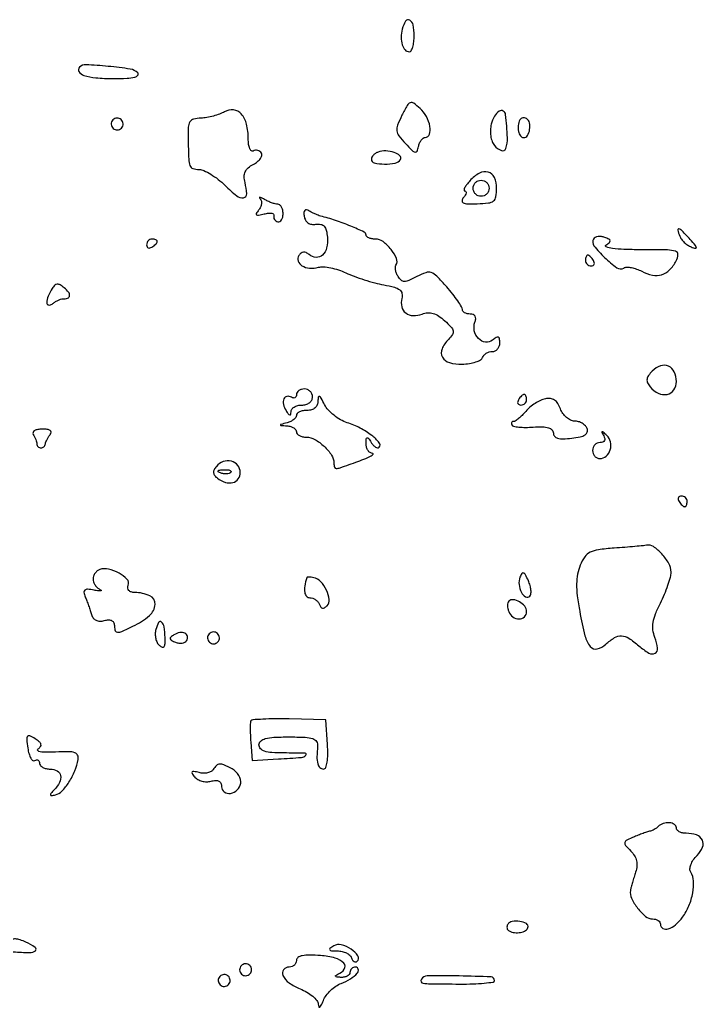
# Model space of a CAD drawing. Extents: x 0 to 5034, y 0 to 2560.
# Drawn here: x 3525.3 to 3653, y 546.5 to 731 of the extents above; entities that cross this region are included whole.
import ezdxf

# ---------------------------------------------------------------- set-up
doc = ezdxf.new("R2010")
doc.units = 0

msp = doc.modelspace()

# ---------------------------------------------------------------- linework, layer by layer
for points in [[(3596.779388, 729.25, 0.058665), (3596.567267, 727.706463, 0.079433), (3596.762239, 726.31446, 0.107295), (3597.302959, 725.351099, 0.214596), (3598.083333, 725, 0.267983), (3598.436284, 725.203806, 0.056792), (3598.730729, 725.88125, 0.045237), (3598.93342, 726.850586, 0.028938), (3599, 728, 0.046174), (3598.814778, 730.001436, 0.221923), (3598.16563, 730.908169, 0.402306), (3597.4037, 730.71176, 0.07508)], [(3536.444769, 722.111435, 0.359934), (3536.366955, 721.289623, 0.164332), (3537.287609, 720.59198, 0.059877), (3539.501637, 720.136043, 0.020873), (3542.759017, 720, 0.01007), (3545.337262, 720.051933, 0.046544), (3546.814306, 720.25, 0.168943), (3547.36943, 720.598846, 0.382243), (3547.344185, 721.055815, 0.160451), (3545.946209, 721.761036, 0.013118), (3541.828075, 722.269232, 0.011496), (3537.653932, 722.576833, 0.212088)], [(3563.567913, 713.805907, -0.040738), (3562.648675, 713.373508, -0.02286), (3561.473272, 712.993705, -0.022683), (3560.242995, 712.716698, -0.034147), (3559.150363, 712.598409, 0.053447), (3557.78942, 712.39778, 0.192265), (3557.095278, 711.888419, 0.127109), (3556.780864, 710.889675, 0.018647), (3556.749117, 708.75, 0.004384), (3556.868165, 704.938356, 0.076193), (3557.104682, 703.722213, 0.232287), (3557.662111, 703.18154, 0.078576), (3558.810162, 703, -0.107654), (3559.709001, 702.804203, -0.030288), (3560.983224, 702.125329, -0.029041), (3562.366961, 701.162021, -0.026982), (3563.66589, 700.022395, 0.024687), (3565.859372, 698.080049, 0.207987), (3567.105015, 697.741657, 0.383965), (3567.698224, 698.456446, 0.051396), (3567.394006, 700.566293, -0.058299), (3567.247881, 701.688899, -0.110343), (3567.434318, 702.57743, -0.108517), (3567.984282, 703.31177, -0.055156), (3568.940222, 703.968008, 0.04545), (3569.706373, 704.472415, 0.06792), (3570.259102, 705.051525, 0.091317), (3570.525675, 705.611454, 0.20682), (3570.45891, 706.066485, 0.095306), (3570.160061, 706.391414, 0.096989), (3569.763751, 706.579818, 0.098773), (3569.331783, 706.602945, 0.1029), (3568.930902, 706.457295, -0.319732), (3568.578509, 706.480355, -0.125863), (3568.273452, 706.893411, -0.065472), (3568.06592, 707.689689, -0.03106), (3568, 708.749853, 0.058588), (3567.678684, 711.482617, 0.122012), (3566.700521, 713.375766, 0.183787), (3565.25078, 714.144482, 0.162699)], [(3596.714908, 713.130339, 0.02249), (3595.904408, 711.30447, 0.123924), (3595.769968, 710.244881, 0.131562), (3596.157644, 709.279896, 0.026605), (3597.353575, 707.850856, 0.010507), (3598.601966, 706.566085, 0.138767), (3599.176067, 706.250232, 0.35942), (3599.550774, 706.437229, 0.056955), (3599.815721, 707.281631, -0.049247), (3600.010941, 707.93902, -0.061253), (3600.321649, 708.495229, -0.073416), (3600.694295, 708.873158, -0.162885), (3601.073324, 709, 0.330339), (3601.851364, 709.576997, 0.118563), (3601.937075, 711.038958, 0.079507), (3601.288423, 712.89541, 0.085308), (3600.103729, 714.406126, 0.028065), (3598.910436, 715.370009, 0.250924), (3598.264631, 715.455516, 0.175556), (3597.69181, 714.965517, 0.013215)], [(3613.407385, 711.487014, 0.05067), (3613.248225, 710.394398, 0.047857), (3613.307003, 709.270386, 0.050845), (3613.565254, 708.256828, 0.085617), (3614.00164, 707.498024, 0.119976), (3615.287506, 706.542117, 0.429979), (3616.124393, 706.907559, 0.100209), (3616.427072, 708.949319, 0.013831), (3616.081242, 713.25, 0.240848), (3615.639601, 713.923213, 0.282263), (3614.887625, 713.898612, 0.117696), (3613.995, 712.947272, 0.068443)], [(3542.552786, 712.08541, 0.099038), (3542.401684, 711.679226, 0.097945), (3542.417584, 711.244476, 0.097945), (3542.597789, 710.848514, 0.099038), (3542.91459, 710.552786, 0.099038), (3543.320774, 710.401684, 0.097945), (3543.755524, 710.417584, 0.097945), (3544.151486, 710.597789, 0.099038), (3544.447214, 710.91459, 0.099038), (3544.598316, 711.320774, 0.097945), (3544.582416, 711.755524, 0.097945), (3544.402211, 712.151486, 0.099038), (3544.08541, 712.447214, 0.099038), (3543.679226, 712.598316, 0.097945), (3543.244476, 712.582416, 0.097945), (3542.848514, 712.402211, 0.099038)], [(3618.754232, 712.266312, 0.084697), (3618.436116, 711.221291, 0.082939), (3618.479003, 710.121909, 0.104464), (3618.84371, 709.288862, 0.234312), (3619.437328, 708.972506, 0.26629), (3620.162879, 709.360605, 0.1021), (3620.575922, 710.472687, 0.093314), (3620.533019, 711.735512, 0.201974), (3619.980032, 712.512341, 0.086456), (3619.629461, 712.652808, 0.102024), (3619.272696, 712.654687, 0.11056), (3618.965717, 712.518222, 0.11748)], [(3592.25, 706.25391, 0.061344), (3591.772056, 706.024745, 0.062449), (3591.367188, 705.687607, 0.068844), (3591.092785, 705.298504, 0.119755), (3591, 704.916667, 0.352417), (3591.55204, 704.230721, 0.052523), (3593.443195, 704.020817, 0.049887), (3595.45357, 704.210556, 0.208815), (3596.429736, 704.88631, 0.36694), (3596.32367, 705.589069, 0.100691), (3595.271434, 706.187248, 0.070479), (3593.70123, 706.465673, 0.090076)], [(3609.41114, 700.901811, 0.021231), (3608.804216, 700.171085, 0.047548), (3608.423973, 699.558657, 0.100232), (3608.317434, 699.159467, 0.432199), (3608.467457, 699, -0.260962), (3608.667127, 698.888172, -0.191178), (3608.711466, 698.632812, -0.086735), (3608.551228, 698.230358, -0.035334), (3608.206413, 697.75, 0.134244), (3607.94243, 697.168789, 0.340286), (3608.149975, 696.785738, 0.098974), (3608.978535, 696.59962, 0.013123), (3610.783969, 696.604295, 0.020637), (3612.878059, 696.751336, 0.142604), (3613.818741, 697.143151, 0.185446), (3614.272949, 697.925334, 0.039865), (3614.4, 699.516304, 0.102744), (3613.984339, 701.517757, 0.226342), (3612.834004, 702.518719, 0.197713), (3611.194106, 702.321818, 0.081516)], [(3613, 699.5, -0.099038), (3612.885486, 698.927543, -0.097945), (3612.559375, 698.440625, -0.097945), (3612.072457, 698.114514, -0.099038), (3611.5, 698, -0.099038), (3610.927543, 698.114514, -0.097945), (3610.440625, 698.440625, -0.097945), (3610.114514, 698.927543, -0.099038), (3610, 699.5, -0.099038), (3610.114514, 700.072457, -0.097945), (3610.440625, 700.559375, -0.097945), (3610.927543, 700.885486, -0.099038), (3611.5, 701, -0.099038), (3612.072457, 700.885486, -0.097945), (3612.559375, 700.559375, -0.097945), (3612.885486, 700.072457, -0.099038)], [(3570.241324, 697.502335, -0.137347), (3570.445099, 697.094211, -0.084348), (3570.456895, 696.553294, -0.07317), (3570.279627, 695.964789, -0.063604), (3569.934173, 695.420684, 0.035944), (3569.497102, 694.809582, 0.400292), (3569.554727, 694.542509, 0.200736), (3569.934909, 694.465218, 0.015035), (3570.985439, 694.706443, -0.034328), (3571.770864, 694.855174, -0.074745), (3572.382432, 694.836397, -0.147768), (3572.722646, 694.662156, -0.289129), (3572.79259, 694.377769, 0.112839), (3572.758135, 694.023774, 0.108554), (3572.879698, 693.684407, 0.102285), (3573.140522, 693.412223, 0.089707), (3573.5, 693.25, 0.18325), (3573.880178, 693.294877, 0.12637), (3574.20625, 693.5875, 0.090951), (3574.426346, 694.098644, 0.056359), (3574.5, 694.75, 0.055116), (3574.425857, 695.420558, 0.073924), (3574.20625, 695.990436, 0.092634), (3573.88161, 696.37575, 0.169239), (3573.5, 696.515313, -0.060784), (3573.012617, 696.582372, -0.022768), (3572.353125, 696.789037, -0.022159), (3571.647685, 697.081917, -0.025041), (3571, 697.425638, 0.014691), (3570.45742, 697.728132, 0.094898), (3570.158389, 697.81736, 0.570245), (3570.094967, 697.731291, 0.083847)], [(3578.441648, 694.254763, 0.090048), (3578.685137, 693.544122, 0.1174), (3579.148928, 693.039678, 0.110759), (3579.813095, 692.779769, 0.073759), (3580.63364, 692.77555, -0.081279), (3581.564863, 692.756838, -0.167987), (3582.1905, 692.402633, -0.124552), (3582.58001, 691.645128, -0.036151), (3582.784158, 690.337274, -0.077929), (3582.641012, 688.379015, -0.147043), (3581.860158, 687.016824, -0.208749), (3580.673344, 686.588022, -0.158264), (3579.372566, 687.105761, 0.061344), (3578.80222, 687.471487, 0.134765), (3578.296467, 687.563381, 0.150346), (3577.851242, 687.382118, 0.083224), (3577.460912, 686.936755, 0.220321), (3577.337154, 685.909194, 0.180509), (3578.031854, 685.034171, 0.117839), (3579.440946, 684.585898, 0.082483), (3581.107043, 684.738243, -0.083526), (3582.055539, 684.82299, -0.030525), (3583.394543, 684.636226, -0.029242), (3584.862188, 684.248808, -0.03094), (3586.246345, 683.698501, 0.021478), (3587.76845, 683.059761, 0.011977), (3589.67031, 682.407432, 0.011931), (3591.62908, 681.838644, 0.018919), (3593.333435, 681.455882, -0.01931), (3595.299282, 681.012781, -0.097585), (3596.304845, 680.520993, -0.185375), (3596.718562, 679.853404, -0.111454), (3596.686669, 678.909824, 0.121991), (3596.666398, 677.350014, 0.174345), (3597.412288, 676.199049, 0.157784), (3598.790656, 675.715221, 0.097275), (3600.5, 676.007497, -0.077787), (3601.532826, 676.22551, -0.085662), (3602.547141, 676.10512, -0.073015), (3603.586282, 675.622478, -0.040022), (3604.696951, 674.759435, -0.019873), (3605.90307, 673.565479, -0.139292), (3606.276986, 672.83647, -0.199992), (3606.141033, 672.157628, -0.048279), (3605.397002, 671.254145, 0.095169), (3604.197889, 669.484872, 0.232595), (3604.276317, 667.954342, 0.201346), (3605.587876, 666.925552, 0.074457), (3607.967017, 666.640756, 0.0303), (3609.314382, 666.762459, 0.040197), (3610.512086, 667.044173, 0.045245), (3611.417814, 667.429022, 0.191497), (3611.790414, 667.871241, -0.101876), (3612.04022, 668.302718, -0.070383), (3612.472288, 668.668427, -0.066952), (3613.013662, 668.915514, -0.07375), (3613.583333, 669, 0.11377), (3614.123735, 669.124576, 0.100303), (3614.583854, 669.476593, 0.093904), (3614.892607, 670.002906, 0.08603), (3615, 670.622445, 0.038046), (3614.941248, 671.393454, 0.275707), (3614.714167, 671.668504, 0.233868), (3614.329983, 671.623395, 0.0291), (3613.632679, 671.110114, -0.210695), (3612.335025, 670.740605, -0.167209), (3611.021832, 671.406436, -0.139052), (3610.235856, 672.866407, -0.147029), (3610.35674, 674.487265, 0.073557), (3610.495779, 675.110328, 0.152052), (3610.383625, 675.591306, 0.167795), (3610.030253, 675.893461, 0.094009), (3609.468615, 676, -0.056932), (3608.90688, 676.064169, -0.076284), (3608.431406, 676.253944, -0.095353), (3608.112685, 676.534703, -0.16613), (3608, 676.864491, 0.139519), (3607.856685, 677.368097, 0.013023), (3607.141745, 678.458038, 0.015935), (3606.197314, 679.73061, 0.011858), (3605.078282, 681.075366, 0.013865), (3603.228716, 683.078821, 0.116392), (3602.196767, 683.734237, 0.169848), (3601.157447, 683.731763, 0.038151), (3599.513246, 683.007089, -0.017372), (3598.022494, 682.274697, -0.105251), (3597.185708, 682.09443, -0.181314), (3596.577066, 682.32094, -0.075698), (3596.000947, 682.998468, -0.044433), (3595.703136, 683.592427, -0.048192), (3595.524673, 684.213873, -0.05371), (3595.482244, 684.770913, -0.131317), (3595.59986, 685.161577, 0.244651), (3595.689093, 686.370161, 0.06628), (3594.67333, 688.070331, 0.063944), (3593.178369, 689.526271, 0.162524), (3591.759453, 690, -0.041012), (3591.085801, 690.055349, -0.060458), (3590.516839, 690.221872, -0.079492), (3590.130418, 690.466377, -0.215234), (3590, 690.75531, 0.291497), (3589.640074, 691.320226, 0.010069), (3587.139713, 692.425171, 0.01803), (3584.299647, 693.49391, 0.020318), (3581.5, 694.308765, -0.030693), (3581.034259, 694.454862, -0.014489), (3580.452349, 694.696996, -0.014298), (3579.855859, 694.986517, -0.019574), (3579.337785, 695.282883, 0.090359), (3578.865186, 695.470841, 0.269285), (3578.547766, 695.3629, 0.17611), (3578.394983, 694.96696, 0.042554)], [(3648.608704, 690.577319, 0.069808), (3648.93556, 689.987169, 0.04218), (3649.46915, 689.390321, 0.041434), (3650.112314, 688.876395, 0.056294), (3650.771252, 688.534284, 0.028092), (3651.563836, 688.28019, 0.542001), (3651.722756, 688.425092, 0.137821), (3651.536005, 688.826165, 0.006468), (3650.538946, 689.956966, 0.007454), (3649.076333, 691.525486, 0.124247), (3648.47683, 691.899832, 0.58616), (3648.259001, 691.697146, 0.031871)], [(3549, 688.940983, 0.108972), (3549.078288, 688.586039, 0.182303), (3549.29375, 688.3746, 0.161196), (3549.6179, 688.343488, 0.082592), (3550, 688.5, 0.029505), (3550.382774, 688.768994, 0.035638), (3550.70625, 689.066025, 0.038439), (3550.934461, 689.34829, 0.151918), (3551, 689.559017, 0.210953), (3550.92554, 689.727648, 0.081139), (3550.70625, 689.870461, 0.061769), (3550.382849, 689.967655, 0.042167), (3550, 690, 0.105053), (3549.618444, 689.918938, 0.099167), (3549.29375, 689.688914, 0.09642), (3549.076123, 689.345238, 0.093332)], [(3632.512913, 690.020893, 0.313271), (3632.580333, 688.764267, 0.036251), (3634.574868, 686.55004, 0.036212), (3636.874417, 684.641735, 0.302192), (3638.15992, 684.598836, -0.138717), (3638.717264, 684.757836, -0.045653), (3639.574461, 684.68133, -0.041371), (3640.55746, 684.416722, -0.036454), (3641.527892, 683.985072, 0.072606), (3643.499632, 683.273278, 0.124797), (3645.23422, 683.354566, 0.124593), (3646.722459, 684.252835, 0.072237), (3647.969769, 685.943513, 0.110642), (3648.290972, 687.099568, 0.342767), (3647.856675, 687.7212, 0.071054), (3646.313783, 687.9681, 0.003711), (3641.285184, 688.015313, -0.008767), (3638.199721, 688.075486, -0.023909), (3636.024614, 688.26047, -0.051054), (3634.87286, 688.535827, -0.626925), (3634.833846, 688.876149, 0.032626), (3635.474765, 689.343652, 0.262141), (3635.599506, 689.672442, 0.239924), (3635.385981, 689.970856, 0.028099), (3634.615871, 690.317163, 0.058813), (3633.981421, 690.478433, 0.067951), (3633.358001, 690.475773, 0.078828), (3632.839926, 690.31705, 0.141585)], [(3631, 686, 0.105053), (3631.081062, 685.618444, 0.099167), (3631.311086, 685.29375, 0.09642), (3631.654762, 685.076123, 0.093332), (3632.059017, 685, 0.108972), (3632.413961, 685.078288, 0.182303), (3632.6254, 685.29375, 0.161196), (3632.656512, 685.6179, 0.082592), (3632.5, 686, 0.029505), (3632.231006, 686.382774, 0.035638), (3631.933975, 686.70625, 0.038439), (3631.65171, 686.934461, 0.151918), (3631.440983, 687, 0.210953), (3631.272352, 686.92554, 0.081139), (3631.129539, 686.70625, 0.061769), (3631.032345, 686.382849, 0.042167)], [(3531.367148, 680.798558, 0.039982), (3530.59696, 679.312988, 0.096759), (3530.345793, 678.107753, 0.363151), (3530.683914, 677.693158, 0.224325), (3531.330293, 677.859156, -0.031059), (3531.839357, 678.230809, -0.029145), (3532.40119, 678.545263, -0.030407), (3532.932448, 678.764375, -0.082271), (3533.333333, 678.83163, 0.082195), (3534.241956, 678.983922, 0.283934), (3534.604544, 679.425574, 0.205524), (3534.421083, 680.085123, 0.050384), (3533.613194, 680.906058, 0.038163), (3532.857935, 681.44119, 0.148061), (3532.307865, 681.579399, 0.180583), (3531.8392, 681.378405, 0.062613)], [(3643.494422, 665.351564, 0.040136), (3642.780299, 664.512567, 0.122698), (3642.504597, 663.823829, 0.144347), (3642.605764, 663.15501, 0.064059), (3643.087927, 662.394054, 0.107981), (3644.61333, 661.202972, 0.163547), (3646.269625, 660.99722, 0.195047), (3647.51481, 661.823548, 0.151045), (3648, 663.393011, 0.106895), (3647.608203, 665.2047, 0.18579), (3646.526415, 666.269414, 0.189983), (3645.030117, 666.32115, 0.111577)], [(3581.014742, 659.75, -0.096257), (3580.868408, 659.029394, -0.116354), (3580.466144, 658.470593, -0.10717), (3579.826841, 658.119955, -0.07216), (3579, 658, 0.044381), (3578.234407, 657.931911, 0.064209), (3577.5875, 657.727789, 0.084055), (3577.15004, 657.427474, 0.203094), (3577, 657.073324, -0.159836), (3576.872626, 656.68505, -0.067019), (3576.485938, 656.284521, -0.05682), (3575.919531, 655.932857, -0.046657), (3575.25, 655.689326, 0.001923), (3574.073823, 655.377121, 0.339035), (3574, 655.280763, 0.392517), (3574.076061, 655.198801, 0.002113), (3575.25, 655.116001, -0.054605), (3575.919394, 654.997445, -0.070943), (3576.485938, 654.740325, -0.08736), (3576.867379, 654.390655, -0.165114), (3577, 654, 0.178587), (3577.140806, 653.618352, 0.092064), (3577.541972, 653.29375, 0.07211), (3578.139098, 653.073946, 0.052233), (3578.845012, 653, -0.130473), (3580.428878, 652.57954, -0.05851), (3582.175129, 651.290621, -0.05882), (3583.554988, 649.654253, -0.146805), (3584, 648.171259, 0.064734), (3584.104373, 647.368477, 0.359024), (3584.432523, 647.1328, 0.068279), (3585.174813, 647.285507, 0.001637), (3588.5, 648.471164, 0.010123), (3589.95543, 649.029041, 0.027216), (3590.957812, 649.501799, 0.09458), (3591.320604, 649.797412, 0.624923), (3591.25, 649.956107, -0.137221), (3590.774383, 650.107328, -0.097156), (3590.371686, 650.501169, -0.083722), (3590.103169, 651.07787, -0.069475), (3590.015313, 651.75, -0.012258), (3590.047248, 652.709671, -0.316514), (3590.200339, 652.902565, -0.321396), (3590.431142, 652.822199, -0.012468), (3590.96094, 652.02896, 0.042964), (3591.358122, 651.506266, 0.071832), (3591.782622, 651.154687, 0.105877), (3592.165314, 651.020464, 0.231971), (3592.451758, 651.118424, 0.3914), (3592.485198, 651.969821, 0.052054), (3591.058474, 653.325575, 0.044355), (3588.900616, 654.700284, 0.042286), (3586.5, 655.698481, -0.052507), (3585.260848, 656.243633, -0.038583), (3584.018393, 657.087275, -0.039312), (3582.955684, 658.08169, -0.067154), (3582.264742, 659.078969, 0.01), (3581.633313, 660.257694, 0.142538), (3581.296237, 660.588387, 0.511063), (3581.081759, 660.484188, 0.041326)], [(3577, 660.940983, -0.098926), (3576.928183, 660.581552, -0.176081), (3576.726548, 660.362055, -0.169366), (3576.42443, 660.318355, -0.090666), (3576.069098, 660.457295, 0.183291), (3575.227279, 660.620082, 0.258837), (3574.644994, 660.15104, 0.154031), (3574.562244, 659.125061, 0.084921), (3575.05067, 657.952254, 0.019534), (3575.479528, 657.329562, 0.180775), (3575.750153, 657.155742, 0.409565), (3575.926117, 657.267095, 0.054277), (3575.984687, 657.75, -0.156456), (3576.144102, 658.226823, -0.095937), (3576.583002, 658.632812, -0.078496), (3577.234059, 658.90693, -0.060533), (3578, 659, 0.072314), (3578.769411, 659.111864, 0.08892), (3579.416667, 659.4375, 0.10214), (3579.846791, 659.924246, 0.130775), (3580, 660.5, 0.099038), (3579.885486, 661.072457, 0.097945), (3579.559375, 661.559375, 0.097945), (3579.072457, 661.885486, 0.099038), (3578.5, 662, 0.06887), (3577.926682, 661.920655, 0.085131), (3577.440625, 661.688914, 0.099915), (3577.115626, 661.344827, 0.140337)], [(3618.5, 660, 0.082592), (3618.343488, 659.6179, 0.161196), (3618.3746, 659.29375, 0.182303), (3618.586039, 659.078288, 0.108972), (3618.940983, 659, 0.093332), (3619.345238, 659.076123, 0.09642), (3619.688914, 659.29375, 0.099167), (3619.918938, 659.618444, 0.105053), (3620, 660, 0.042167), (3619.967655, 660.382849, 0.061769), (3619.870461, 660.70625, 0.081139), (3619.727648, 660.92554, 0.210953), (3619.559017, 661, 0.151918), (3619.34829, 660.934461, 0.038439), (3619.066025, 660.70625, 0.035638), (3618.768994, 660.382774, 0.029505)], [(3623.51434, 660.167191, 0.060593), (3622.631902, 659.87275, 0.031569), (3621.615941, 659.309513, 0.030861), (3620.632178, 658.590688, 0.040927), (3619.840076, 657.815607, -0.017245), (3619.151327, 657.074705, -0.023533), (3618.478377, 656.459849, -0.021577), (3617.891956, 656.013943, -0.182116), (3617.575736, 655.934315, 0.134255), (3617.376961, 655.903598, 0.16972), (3617.24256, 655.776757, 0.133774), (3617.197241, 655.56633, 0.073075), (3617.25, 655.30571, 0.26076), (3617.546233, 655.048498, 0.024845), (3618.528125, 654.894904, 0.02669), (3619.794985, 654.828812, 0.01771), (3621.25, 654.882179, -0.020836), (3622.987938, 654.935047, -0.068929), (3624.117718, 654.765574, -0.130091), (3624.758028, 654.377157, -0.194084), (3625, 653.77727, 0.180816), (3625.221817, 653.183946, 0.145571), (3625.800527, 652.816146, 0.076266), (3626.830461, 652.686937, 0.022199), (3628.429778, 652.802009, 0.023542), (3630.001115, 653.060903, 0.086718), (3630.931278, 653.436065, 0.174279), (3631.336558, 653.948324, 0.174397), (3631.322789, 654.601208, 0.100304), (3630.982705, 655.136078, 0.066834), (3630.412105, 655.589105, 0.063574), (3629.708284, 655.895504, 0.071023), (3628.976345, 656, -0.111237), (3628.222291, 656.16986, -0.067589), (3627.453468, 656.671483, -0.062509), (3626.786996, 657.411929, -0.064698), (3626.333333, 658.285899, 0.053499), (3625.840469, 659.289557, 0.105119), (3625.222311, 659.923436, 0.118387), (3624.453307, 660.206595, 0.079704)], [(3527.830179, 653.5, -0.028624), (3528.07599, 653.062101, -0.024099), (3528.286109, 652.573438, -0.02479), (3528.434423, 652.107753, -0.059657), (3528.484687, 651.75, 0.098492), (3528.547727, 651.463747, 0.095889), (3528.715814, 651.220312, 0.095899), (3528.962579, 651.057197, 0.098534), (3529.25, 651, 0.096288), (3529.542819, 651.056918, 0.087178), (3529.804667, 651.220312, 0.08695), (3529.99567, 651.463626, 0.095078), (3530.085037, 651.75, -0.066705), (3530.174782, 652.107257, -0.025612), (3530.388885, 652.573438, -0.024813), (3530.676079, 653.062068, -0.027943), (3531, 653.5, 0.167781), (3531.152835, 653.905723, 0.257301), (3530.984845, 654.231669, 0.115714), (3530.433509, 654.439718, 0.032619), (3529.510455, 654.5, 0.040187), (3528.649609, 654.430698, 0.094322), (3528.045708, 654.211111, 0.180541), (3527.782192, 653.883051, 0.225781)], [(3634.412313, 653.25, -0.080774), (3634.597099, 652.748091, -0.175231), (3634.53439, 652.347727, -0.181745), (3634.233429, 652.089605, -0.087562), (3633.725684, 652, 0.106911), (3633.194455, 651.885099, 0.09947), (3632.742336, 651.559375, 0.09591), (3632.439229, 651.072631, 0.091687), (3632.333333, 650.5, 0.089796), (3632.437018, 649.92732, 0.095284), (3632.734219, 649.440625, 0.099786), (3633.1774, 649.114996, 0.10912), (3633.698051, 649, 0.183134), (3634.885984, 649.450199, 0.139992), (3635.639963, 650.631408, 0.129637), (3635.68735, 652.107039, 0.150859), (3634.986078, 653.317217, 0.005151), (3634.306814, 653.932287, 0.213707), (3634.12263, 653.990164, 0.523773), (3634.068128, 653.887789, 0.009551)], [(3562.031357, 647.537783, 0.059128), (3561.617012, 646.897852, 0.138195), (3561.514766, 646.341767, 0.14386), (3561.718811, 645.828785, 0.066181), (3562.237669, 645.321326, 0.084789), (3563.728649, 644.558422, 0.139054), (3565.136446, 644.519784, 0.17962), (3566.119686, 645.198749, 0.153949), (3566.5, 646.404671, 0.170357), (3566.035883, 647.727331, 0.163308), (3564.838942, 648.498071, 0.147205), (3563.317217, 648.431108, 0.136281)], [(3564.729167, 646.395833, -0.126455), (3564.402231, 646.202593, -0.060344), (3563.916927, 646.123424, -0.05415), (3563.359369, 646.160852, -0.051402), (3562.8125, 646.316886, -0.054073), (3562.395823, 646.538436, -0.470617), (3562.37858, 646.720685, -0.168741), (3562.670344, 646.862007, -0.018894), (3563.416667, 646.921053, -0.028489), (3564.112848, 646.910055, -0.077125), (3564.592839, 646.799335, -0.208169), (3564.77538, 646.614691, -0.296942)], [(3648.5, 641, 0.029505), (3648.768994, 640.617226, 0.035638), (3649.066025, 640.29375, 0.038439), (3649.34829, 640.065539, 0.151918), (3649.559017, 640, 0.210953), (3649.727648, 640.07446, 0.081139), (3649.870461, 640.29375, 0.061769), (3649.967655, 640.617151, 0.042167), (3650, 641, 0.105053), (3649.918938, 641.381556, 0.099167), (3649.688914, 641.70625, 0.09642), (3649.345238, 641.923877, 0.093332), (3648.940983, 642, 0.108972), (3648.586039, 641.921712, 0.182303), (3648.3746, 641.70625, 0.161196), (3648.343488, 641.3821, 0.082592)], [(3636.351126, 632.266265, 0.015763), (3633.409099, 631.964962, 0.083844), (3631.87031, 631.487477, 0.124624), (3630.87682, 630.622873, 0.053547), (3630.028647, 629.069161, 0.051865), (3629.53391, 627.405571, 0.04357), (3629.353222, 625.574119, 0.033754), (3629.478786, 623.343303, 0.014773), (3629.931227, 620.414208, 0.015507), (3630.913923, 615.888302, 0.107932), (3631.913239, 613.870557, 0.293341), (3633.165782, 613.448181, 0.12315), (3634.805112, 614.323629, -0.045959), (3636.44613, 615.554931, -0.151365), (3637.741946, 615.887753, -0.134114), (3639.09526, 615.44576, -0.033046), (3640.976067, 614.020757, 0.044237), (3642.846422, 612.668384, 0.2606), (3644.012344, 612.636013, 0.317759), (3644.488758, 613.566156, 0.055392), (3643.967293, 615.586027, -0.060162), (3643.613966, 617.010453, -0.070911), (3643.639818, 618.398379, -0.055639), (3644.077884, 619.972804, -0.022305), (3645.005503, 622.010787, 0.017456), (3645.768949, 623.645853, 0.017606), (3646.414117, 625.325572, 0.017709), (3646.8715, 626.824884, 0.065263), (3647, 627.805174, 0.129328), (3646.581316, 629.396787, 0.056563), (3645.290225, 631.17702, 0.057247), (3643.710374, 632.551398, 0.202644), (3642.421259, 632.815018, -0.024924), (3641.821665, 632.725427, -0.002082), (3640.258138, 632.577516, -0.00277), (3638.390312, 632.41909, -0.002135)], [(3540.25, 628.265008, 0.087056), (3539.772224, 628.000145, 0.068787), (3539.367188, 627.568471, 0.068626), (3539.093629, 627.04196, 0.085745), (3539, 626.5, 0.0833), (3539.092961, 625.945879, 0.060783), (3539.367188, 625.383722, 0.060247), (3539.771995, 624.898817, 0.077894), (3540.25, 624.572245, -0.099529), (3540.489368, 624.393171, -0.598425), (3540.448672, 624.281134, -0.070505), (3540.005183, 624.27977, -0.012062), (3539.17101, 624.415949, 0.023646), (3537.973639, 624.58305, 0.186975), (3537.444947, 624.431993, 0.285207), (3537.284458, 624.014693, 0.05081), (3537.534463, 623.177037, -0.00822), (3537.833992, 622.416395, -0.005073), (3538.162386, 621.512693, -0.005086), (3538.46887, 620.612734, -0.009094), (3538.699705, 619.866175, 0.092781), (3539.028912, 619.212785, 0.119484), (3539.54951, 618.790759, 0.108503), (3540.246738, 618.629561, 0.066805), (3541.086251, 618.732806, -0.053323), (3541.937896, 618.860851, -0.142034), (3542.529236, 618.716459, -0.174393), (3542.878125, 618.305431, -0.089865), (3543, 617.63281, 0.087622), (3543.142495, 616.825934, 0.318943), (3543.547292, 616.546787, 0.100453), (3544.373637, 616.726384, 0.007682), (3546.456039, 617.680428, 0.063693), (3549.52298, 619.655708, 0.207878), (3550.574566, 621.770333, 0.309455), (3549.597715, 623.368438, 0.103623), (3546.781385, 623.984687, -0.07126), (3546.129277, 624.084037, -0.136148), (3545.684898, 624.365185, -0.162996), (3545.496656, 624.794864, -0.11454), (3545.570023, 625.32188, 0.287606), (3545.350616, 626.440466, 0.078084), (3543.861872, 627.59866, 0.069825), (3541.894825, 628.352311, 0.140662)], [(3618.770435, 626.844147, 0.120291), (3618.594482, 625.465879, 0.090543), (3619.037434, 623.997873, 0.142019), (3619.81792, 623.169753, 0.342036), (3620.602715, 623.269382, 0.16879), (3620.808647, 623.694637, 0.05215), (3620.817553, 624.416459, 0.045491), (3620.657374, 625.282993, 0.036515), (3620.335004, 626.175253, 0.015803), (3619.795053, 627.289326, 0.172656), (3619.434968, 627.622066, 0.367009), (3619.112563, 627.522516, 0.050395)], [(3578.923489, 626.75, 0.032929), (3578.555946, 625.188426, 0.079972), (3578.549192, 624.008045, 0.141185), (3578.885814, 623.282498, 0.217297), (3579.505151, 623, -0.085643), (3580.047146, 622.906478, -0.067295), (3580.577815, 622.632812, -0.06725), (3581.017093, 622.227817, -0.085265), (3581.291667, 621.75, 0.07157), (3581.552202, 621.266612, 0.192395), (3581.878503, 621.065021, 0.182049), (3582.267392, 621.138557, 0.063475), (3582.720051, 621.5, 0.226909), (3583.114567, 622.674986, 0.080569), (3582.606337, 624.421877, 0.076048), (3581.524291, 626.018136, 0.156687), (3580.223327, 626.75, 0.019604), (3579.748964, 626.827712, 0.030805), (3579.336877, 626.853125, 0.031498), (3579.022404, 626.833295, 0.295108)], [(3616.666667, 622.333333, 0.144015), (3616.501764, 622.031003, 0.054566), (3616.451219, 621.547916, 0.048251), (3616.50911, 620.977847, 0.042219), (3616.67589, 620.402234, 0.146107), (3617.439177, 619.411751, 0.156585), (3618.599389, 619.035721, 0.194016), (3619.589618, 619.431801, 0.20454), (3620, 620.393011, 0.166945), (3619.654412, 621.3992, 0.095783), (3618.677776, 622.252558, 0.104344), (3617.524198, 622.633838, 0.228002)], [(3550.730238, 617.076431, 0.06119), (3550.617566, 616.237785, 0.056856), (3550.70612, 615.374903, 0.060886), (3550.971705, 614.618036, 0.105128), (3551.383638, 614.096572, 0.088563), (3551.918949, 613.792868, 0.330317), (3552.267016, 613.900031, 0.14806), (3552.452984, 614.425636, 0.022463), (3552.454303, 615.552571, 0.025936), (3552.259106, 617.587977, 0.176678), (3551.785582, 618.460523, 0.481984), (3551.240109, 618.3644, 0.060656)], [(3554.118408, 616.07318, 0.03936), (3553.533274, 615.644526, 0.268353), (3553.419978, 615.319611, 0.227867), (3553.64177, 615.0198, 0.029854), (3554.384129, 614.682837, 0.058511), (3555.018371, 614.521214, 0.067768), (3555.641177, 614.522896, 0.078711), (3556.158376, 614.680128, 0.142196), (3556.484287, 614.974576, 0.191013), (3556.62606, 615.771326, 0.23802), (3556.165803, 616.353794, 0.152732), (3555.196475, 616.482104, 0.095806)], [(3560.552786, 616.08541, 0.099038), (3560.401684, 615.679226, 0.097945), (3560.417584, 615.244476, 0.097945), (3560.597789, 614.848514, 0.099038), (3560.91459, 614.552786, 0.099038), (3561.320774, 614.401684, 0.097945), (3561.755524, 614.417584, 0.097945), (3562.151486, 614.597789, 0.099038), (3562.447214, 614.91459, 0.099038), (3562.598316, 615.320774, 0.097945), (3562.582416, 615.755524, 0.097945), (3562.402211, 616.151486, 0.099038), (3562.08541, 616.447214, 0.099038), (3561.679226, 616.598316, 0.097945), (3561.244476, 616.582416, 0.097945), (3560.848514, 616.402211, 0.099038)], [(3568.499889, 600, 0.12689), (3568.390924, 599.646643, 0.009461), (3568.362706, 598.630714, 0.012629), (3568.382867, 597.402201, 0.009243), (3568.464862, 596.040729), (3568.737456, 592.581458), (3573.618728, 592.879102, 0.004608), (3577.936689, 593.182361, 0.18706), (3578.771589, 593.584819, 0.647752), (3578.616537, 593.953797, 0.005849), (3574.666667, 594, -0.015711), (3572.397399, 594.071324, -0.062119), (3571.027778, 594.330357, -0.125352), (3570.280206, 594.799465, -0.192577), (3570, 595.5, -0.212804), (3570.319429, 596.216536, -0.117717), (3571.177143, 596.682589, -0.053989), (3572.778747, 596.933678, -0.011909), (3575.562858, 597, -0.009808), (3578.613519, 596.94015, -0.068855), (3580.073836, 596.679353, -0.182086), (3580.751711, 596.137382, -0.160738), (3580.947704, 595.25, 0.020164), (3580.826778, 593.271704, 0.068998), (3580.976922, 591.994829, 0.13392), (3581.390431, 591.274432, 0.198408), (3582.054791, 591, 0.310456), (3582.468473, 591.284257, 0.051376), (3582.734881, 592.26964, 0.038316), (3582.859083, 593.730916, 0.018568), (3582.804791, 595.606818), (3582.5, 600.213637), (3575.653755, 600.356818, 0.006914), (3573.007463, 600.375563, 0.010773), (3570.728231, 600.311065, 0.005211), (3568.823459, 600.196147, 0.241688)], [(3526.801302, 594.900458, 0.031507), (3527.026972, 593.834999, 0.060191), (3527.360684, 593.027636, 0.100826), (3527.740658, 592.588379, 0.312143), (3528.112002, 592.569221, -0.096517), (3528.450708, 592.69715, -0.174282), (3528.739151, 592.645734, -0.171337), (3528.932123, 592.421187, -0.0929), (3529, 592.059017, 0.182172), (3529.152336, 591.654781, 0.09101), (3529.5875, 591.311086, 0.070927), (3530.234725, 591.07823, 0.050979), (3531, 591, -0.128306), (3532.288447, 590.663835, -0.220735), (3532.92569, 589.782192, -0.167506), (3532.745572, 588.509332, -0.076246), (3531.75, 587.128571, 0.012391), (3531.11115, 586.44572, 0.241895), (3531.041179, 586.174712, 0.387795), (3531.222217, 586.048475, 0.021276), (3531.964438, 586.178571, 0.151299), (3533.172197, 586.864301, 0.045139), (3534.49326, 588.552921, 0.044001), (3535.608324, 590.665201, 0.057385), (3536.218446, 592.762264, 0.147262), (3536.117349, 593.573766, 0.211174), (3535.588653, 594.054769, 0.082146), (3534.408435, 594.24286, 0.012301), (3532, 594.169418, -0.014161), (3530.283062, 594.123454, -0.042938), (3529.119874, 594.225352, -0.155526), (3528.682014, 594.4543, -0.468819), (3528.710111, 594.745005, 0.084096), (3529.178429, 595.195004, 0.234232), (3529.256683, 595.631537, 0.150986), (3528.947705, 596.100579, 0.032597), (3528.149411, 596.674618, 0.031656), (3527.156154, 597.210751, 0.35168), (3526.748198, 597.108894, 0.189295), (3526.596195, 596.57143, 0.011797)], [(3561.446158, 590.912882, -0.131193), (3561.045216, 590.5346, -0.069548), (3560.40051, 590.29446, -0.061596), (3559.623516, 590.220697, -0.056909), (3558.82999, 590.334208, 0.0158), (3557.83976, 590.559994, 0.242983), (3557.514075, 590.464879, 0.364678), (3557.483537, 590.189764, 0.025978), (3557.979617, 589.52456, 0.093972), (3558.543628, 589.058417, 0.061554), (3559.328896, 588.744469, 0.059144), (3560.204563, 588.621756, 0.069325), (3561.036768, 588.719866, -0.049998), (3561.905658, 588.856402, -0.134047), (3562.512812, 588.726641, -0.175375), (3562.871823, 588.338569, -0.100158), (3563, 587.705115, 0.241889), (3563.50834, 586.715823, 0.202238), (3564.673106, 586.452442, 0.150125), (3565.949197, 587.108273, 0.164538), (3566.580044, 588.344414, 0.103681), (3566.536427, 589.059798, 0.068401), (3566.211311, 589.820047, 0.064569), (3565.666751, 590.507886, 0.070311), (3564.978914, 591.011285, 0.015859), (3563.448314, 591.76901, 0.114449), (3562.647504, 591.931391, 0.190026), (3562.056624, 591.679184, 0.059627)], [(3644.583333, 580.25, -0.033726), (3644.247211, 579.956402, -0.028999), (3643.857813, 579.694229, -0.03006), (3643.475245, 579.497735, -0.070608), (3643.166667, 579.411204, 0.044923), (3642.777121, 579.323194, 0.006431), (3642.001338, 579.061928, 0.007264), (3641.089825, 578.726889, 0.006144), (3640.135761, 578.346872, 0.01744), (3638.731176, 577.709122, 0.218029), (3638.372799, 577.26628, 0.24226), (3638.49407, 576.734803, 0.021428), (3639.454122, 575.688735, -0.056567), (3640.164768, 574.796125, -0.082298), (3640.551345, 573.869268, -0.082344), (3640.618154, 572.867642, -0.056693), (3640.379449, 571.753067, 0.00637), (3640.074061, 570.804619, 0.005789), (3639.782663, 569.818009, 0.005802), (3639.542481, 568.929486, 0.018529), (3639.411242, 568.329516, 0.156696), (3639.607463, 566.858044, 0.054465), (3640.743595, 565.014306, 0.054498), (3642.23456, 563.476594, 0.174732), (3643.556704, 563, -0.067526), (3644.108393, 562.925152, -0.084255), (3644.576032, 562.70625, -0.099624), (3644.888754, 562.381341, -0.142884), (3645, 562, 0.270184), (3645.451706, 561.2251, 0.209931), (3646.44124, 561.124406, 0.100388), (3647.839947, 561.91147, 0.057671), (3649.153572, 563.341695, 0.058543), (3650.336616, 565.452923, 0.053338), (3651.044076, 567.847835, 0.057662), (3651.191017, 570.089344, 0.12748), (3650.682671, 571.713525, -0.153925), (3650.523864, 572.331686, -0.076316), (3650.69144, 573.132324, -0.062032), (3651.152434, 574.012289, -0.044761), (3651.863525, 574.863525, 0.096818), (3652.885605, 576.382254, 0.218916), (3652.842656, 577.736487, 0.198422), (3651.759821, 578.67915, 0.081316), (3649.8, 579, -0.053595), (3649.111367, 579.074027, -0.073362), (3648.52875, 579.29375, -0.093122), (3648.137625, 579.618409, -0.17482), (3648, 580, 0.255749), (3647.638934, 580.659727, 0.124697), (3646.700223, 580.972008, 0.097479), (3645.526475, 580.828925, 0.11798)], [(3616.487659, 561.980032, 0.086456), (3616.347192, 561.629461, 0.102024), (3616.345313, 561.272696, 0.11056), (3616.481778, 560.965717, 0.11748), (3616.733688, 560.754232, 0.085984), (3617.764165, 560.443417, 0.076224), (3618.8851, 560.477903, 0.087776), (3619.803236, 560.82141, 0.194412), (3620.25, 561.404671, 0.34024), (3619.96037, 562.116771, 0.094491), (3618.74709, 562.546191, 0.079865), (3617.313066, 562.535234, 0.215807)], [(3523.405473, 558.847052, -0.176867), (3522.98726, 558.517684, -0.052381), (3522.178159, 558.343258, -0.045412), (3521.158834, 558.326026, -0.035602), (3520.064141, 558.485912, 0.100373), (3517.941277, 558.520155, 0.129992), (3516.188339, 557.689585, 0.154156), (3515.263685, 556.227362, 0.157375), (3515.35674, 554.512735, 0.156573), (3516.271664, 553.374436, 0.179188), (3517.625316, 553.05959, 0.165222), (3518.940545, 553.700719, 0.134289), (3519.727716, 555.066787, -0.081737), (3520.18966, 556.1043, -0.150978), (3520.895563, 556.685842, -0.094959), (3522.051094, 556.92015, -0.0207), (3524.091499, 556.857522, 0.013071), (3527.158907, 556.716519, 0.171282), (3528.223354, 557.068648, 0.515047), (3528.199646, 557.67345, 0.034878), (3526.427823, 558.666081, 0.03184), (3525.369783, 559.08534, 0.063539), (3524.486486, 559.252207, 0.091497), (3523.820716, 559.170119, 0.179919)], [(3583.977161, 557.964723, 0.023053), (3583.266061, 557.467751, 0.406052), (3583.22953, 557.214575, 0.22585), (3583.531773, 557.050077, 0.011778), (3584.666667, 557.015313, -0.053562), (3585.5285, 556.916559, -0.057522), (3586.328013, 556.637311, -0.064681), (3586.94999, 556.2297, -0.130347), (3587.279762, 555.75, 0.060892), (3587.497903, 555.314819, 0.110311), (3587.783944, 555.040343, 0.156822), (3588.088763, 554.967708, 0.16774), (3588.369226, 555.089464, 0.372955), (3588.485533, 556.097399, 0.098338), (3587.228906, 557.32984, 0.077424), (3585.371482, 558.170692, 0.211687)], [(3577, 555.257206, -0.105209), (3576.897934, 554.777513, -0.099194), (3576.608333, 554.369304, -0.096378), (3576.175639, 554.095696, -0.093192), (3575.666667, 554, 0.221333), (3574.581847, 553.495051, 0.297516), (3574.454325, 552.447695, 0.122334), (3575.638918, 551.043155, 0.063278), (3577.666667, 549.934605, -0.03721), (3578.946998, 549.318822, -0.044799), (3580.039453, 548.551667, -0.05075), (3580.808264, 547.755026, -0.15771), (3581.063386, 547.063354, 0.075176), (3581.155684, 546.584965, 0.499975), (3581.353032, 546.523294, 0.125592), (3581.643233, 546.870256, 0.016167), (3582.036543, 547.764545, -0.065307), (3582.562391, 548.699277, -0.041444), (3583.392793, 549.635238, -0.041085), (3584.379081, 550.43301, -0.058737), (3585.376017, 550.952862, 0.046474), (3587.100567, 551.799148, 0.075085), (3588.349695, 552.849083, 0.233736), (3588.550707, 553.596551, 0.357758), (3588.059017, 554, 0.093332), (3587.654762, 553.923877, 0.09642), (3587.311086, 553.70625, 0.099167), (3587.081062, 553.381556, 0.105053), (3587, 553, -0.174481), (3586.864954, 552.624788, -0.09916), (3586.485938, 552.316941, -0.077299), (3585.919486, 552.122799, -0.055301), (3585.25, 552.078947, -0.021021), (3584.583427, 552.137165, -0.185333), (3584.327933, 552.275306, -0.449116), (3584.351958, 552.45138, -0.051902), (3584.75, 552.662281, 0.151892), (3585.941943, 553.636069, 0.346303), (3585.852162, 554.722574, 0.141106), (3584.253568, 555.683504, 0.045408), (3581.5, 556.156512, 0.016198), (3579.433878, 556.253636, 0.053007), (3578.073672, 556.129058, 0.100932), (3577.284882, 555.797022, 0.247682)], [(3566.552786, 554.08541, 0.099038), (3566.401684, 553.679226, 0.097945), (3566.417584, 553.244476, 0.097945), (3566.597789, 552.848514, 0.099038), (3566.91459, 552.552786, 0.099038), (3567.320774, 552.401684, 0.097945), (3567.755524, 552.417584, 0.097945), (3568.151486, 552.597789, 0.099038), (3568.447214, 552.91459, 0.099038), (3568.598316, 553.320774, 0.097945), (3568.582416, 553.755524, 0.097945), (3568.402211, 554.151486, 0.099038), (3568.08541, 554.447214, 0.099038), (3567.679226, 554.598316, 0.097945), (3567.244476, 554.582416, 0.097945), (3566.848514, 554.402211, 0.099038)], [(3562.552786, 552.08541, 0.099038), (3562.401684, 551.679226, 0.097945), (3562.417584, 551.244476, 0.097945), (3562.597789, 550.848514, 0.099038), (3562.91459, 550.552786, 0.099038), (3563.320774, 550.401684, 0.097945), (3563.755524, 550.417584, 0.097945), (3564.151486, 550.597789, 0.099038), (3564.447214, 550.91459, 0.099038), (3564.598316, 551.320774, 0.097945), (3564.582416, 551.755524, 0.097945), (3564.402211, 552.151486, 0.099038), (3564.08541, 552.447214, 0.099038), (3563.679226, 552.598316, 0.097945), (3563.244476, 552.582416, 0.097945), (3562.848514, 552.402211, 0.099038)], [(3600.344738, 551.75, 0.243578), (3600.30826, 551.264511, 0.266162), (3600.682283, 550.981545, 0.028863), (3601.99526, 550.889874, 0.000862), (3607.5, 550.833333, 0.010313), (3609.992205, 550.863436, 0.017076), (3612.090768, 551.003937, 0.011134), (3613.756836, 551.210355, 0.372009), (3614.000486, 551.492126, 0.402119), (3613.364302, 552.156159, 0.005817), (3607.392897, 552.338435, 0.006558), (3601.451088, 552.372699, 0.258167)]]:
    msp.add_lwpolyline(points, format="xyb", close=True)

doc.saveas('drawing.dxf')
